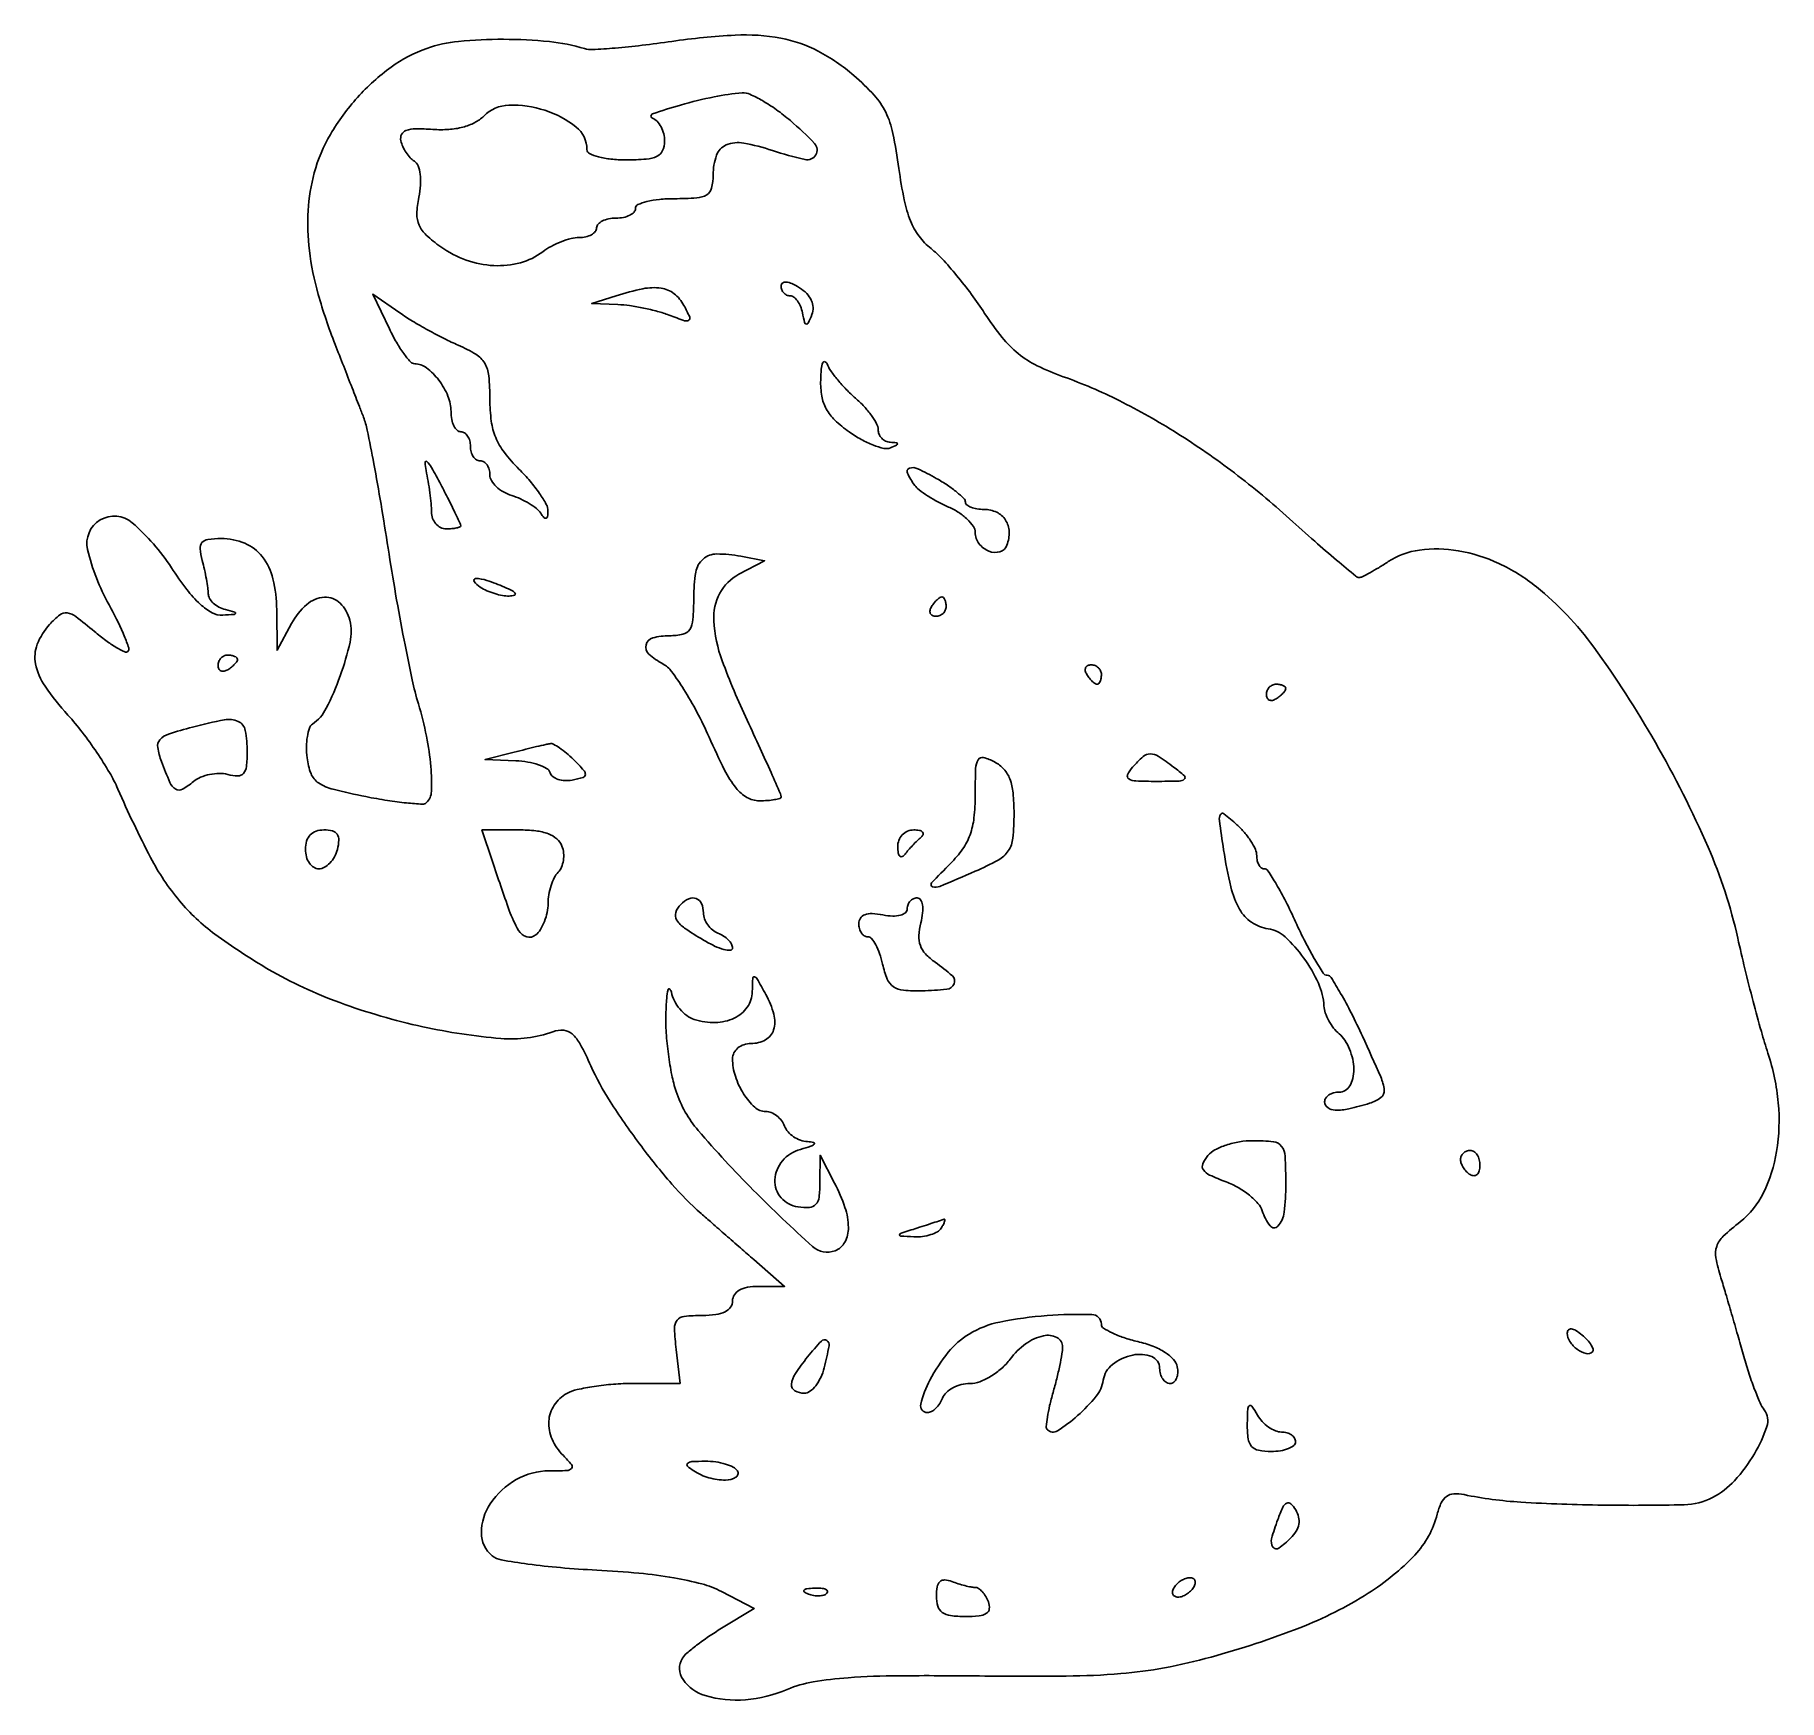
# Model space of a CAD drawing. Extents: x 0 to 180, y 0 to 172.
import ezdxf

# ---------------------------------------------------------------- set-up
doc = ezdxf.new("R2010")
doc.units = 0

msp = doc.modelspace()

# ---------------------------------------------------------------- linework, layer by layer
for points in [[(40.5, 170.480146, 0.072851), (36.830538, 168.549708, 0.051503), (33.36359, 165.430456, 0.05103), (30.572226, 161.628078, 0.067163), (28.909559, 157.664127, 0.050901), (28.276227, 153.772262, 0.045165), (28.40208, 149.66944, 0.039253), (29.314979, 145.152009, 0.024032), (31.056207, 140, -0.000229), (31.938929, 137.747653, -0.00024), (32.806388, 135.528125, -0.00023), (33.553899, 133.610188, -0.001064), (33.983288, 132.5, -0.041787), (34.367825, 131.179634, -0.003554), (35.045172, 127.709375, -0.004688), (35.786015, 123.550302, -0.003613), (36.518827, 119, 0.004957), (37.294087, 114.267189, 0.004974), (38.16217, 109.55625, 0.004867), (39.000047, 105.462988, 0.019769), (39.632031, 103, -0.022488), (40.473777, 99.643842, -0.029516), (40.920054, 96.516701, -0.029455), (40.980822, 93.968777, -0.189819), (40.477035, 92.810368, -0.214637), (40.046956, 92.647237, -0.009595), (38.425374, 92.776436, -0.014693), (36.459495, 93.02961, -0.009833), (34.227035, 93.42923, -0.011443), (30.848816, 94.183532, -0.085411), (29.349002, 94.84071, -0.154917), (28.575392, 95.797322, -0.064481), (28.169924, 97.427022, -0.030544), (28.108422, 98.564971, -0.037757), (28.195948, 99.622796, -0.041356), (28.403458, 100.468201, -0.162304), (28.722028, 100.891493, 0.125818), (30.145646, 102.525683, 0.030274), (31.575314, 105.853286, 0.030598), (32.593875, 109.341696, 0.117743), (32.568084, 111.584755, 0.136036), (31.56686, 113.348461, 0.2131), (29.963132, 113.959716, 0.168476), (28.129409, 113.206837, 0.087804), (26.571975, 111.25), (25.080075, 108.5), (25.040038, 112.678571, 0.055862), (24.653729, 115.850576, 0.108195), (23.551635, 118.141731, 0.128909), (21.749039, 119.513472, 0.098842), (19.31194, 120, 0.030971), (17.955338, 119.915889, 0.185804), (17.342892, 119.588223, 0.207093), (17.145648, 118.958847, 0.039301), (17.369714, 117.75, -0.010965), (17.601549, 116.802265, -0.009984), (17.799577, 115.815289, -0.010047), (17.941225, 114.925973, -0.031574), (17.986345, 114.323324, 0.131353), (18.121768, 113.839311, 0.072505), (18.510051, 113.357958, 0.064112), (19.079823, 112.951875, 0.058955), (19.75, 112.689326, -0.005235), (20.740866, 112.419271, -0.461251), (20.797539, 112.295668, -0.272464), (20.646799, 112.191577, -0.003713), (19.483975, 112.116001, -0.14059), (18.386666, 112.36354, -0.061165), (17.162245, 113.243965, -0.043122), (15.782743, 114.75773, -0.0183), (14.194666, 117, 0.069022), (10.16192, 121.621552, 0.323827), (6.849946, 121.917646, 0.327074), (5.558509, 118.87504, 0.069401), (7.766682, 113.171494, -0.011896), (8.65679, 111.479048, -0.018598), (9.332604, 109.978601, -0.013265), (9.797096, 108.742597, -0.287106), (9.713729, 108.380396, -0.318355), (9.383447, 108.324048, -0.0223), (8.508149, 108.793213, -0.025069), (7.439447, 109.503758, -0.015657), (6.259224, 110.435331, 0.011544), (4.355027, 111.963939, 0.12579), (3.457835, 112.346515, 0.209213), (2.695112, 112.143881, 0.040793), (1.633656, 111.147689, 0.090891), (0.373494, 109.11192, 0.14461), (0.19929, 107.085835, 0.102076), (1.184182, 104.787838, 0.031601), (3.537174, 101.827173, -0.020454), (5.009216, 100.057388, -0.014778), (6.507563, 97.973413, -0.01497), (7.815612, 95.904841, -0.031164), (8.682041, 94.205972, 0.018018), (12.053382, 87.142964, 0.053846), (15.023419, 82.697167, 0.060192), (18.681357, 79.261961, 0.026957), (24.210262, 75.640638, 0.044304), (31.539336, 72.213359, 0.033255), (40.096025, 69.730789, 0.033387), (48.136115, 68.522692, 0.105959), (53.5, 69.217059, -0.104243), (54.609061, 69.364458, -0.165545), (55.481437, 68.991792, -0.087567), (56.310241, 67.933261, -0.016358), (57.402067, 65.712116, 0.036377), (59.389684, 62.046675, 0.017939), (62.407778, 57.686556, 0.017945), (65.748957, 53.531358, 0.034477), (68.760062, 50.5, 0.000361), (69.85686, 49.539777, 0.000162), (71.299221, 48.279688, 0.000161), (72.82427, 46.949095, 0.000219), (74.200709, 45.75), (77.360217, 43), (74.680108, 43, 0.04138), (73.536802, 42.905217, 0.086418), (72.696685, 42.61008, 0.122136), (72.186591, 42.131713, 0.144599), (72, 41.5, -0.154739), (71.792633, 40.845988, -0.127494), (71.231766, 40.370602, -0.081064), (70.274131, 40.087228, -0.031492), (68.890594, 40, 0.024893), (67.012173, 39.906421, 0.206363), (66.282305, 39.501448, 0.17753), (66.015073, 38.655039, 0.017662), (66.189793, 36.5), (66.598399, 33), (61.733458, 33, 0.018984), (59.729054, 32.923871, 0.018793), (57.729405, 32.695915, 0.019034), (55.998442, 32.364536, 0.066141), (54.934259, 31.964816, 0.125194), (53.619864, 30.763475, 0.131888), (53.071651, 29.103362, 0.11954), (53.409122, 27.261993, 0.091803), (54.571429, 25.571429, -0.022999), (55.421251, 24.63961, -0.377097), (55.410418, 24.25, -0.19898), (54.935903, 24.032978, -0.009032), (53.110384, 24, 0.130453), (49.721273, 23.100452, 0.115988), (47.047132, 20.610097, 0.14591), (46.122031, 17.622134, 0.230971), (47.25, 15.247825, 0.125748), (48.170321, 14.83338, 0.009271), (50.925041, 14.404633, 0.012434), (54.273399, 14.031451, 0.009096), (58.005459, 13.777517, -0.011089), (62.357613, 13.463956, -0.019052), (65.961697, 12.984702, -0.02282), (68.834785, 12.35449, -0.053974), (70.87562, 11.564319), (74.240323, 9.824364), (70.870162, 7.786338, 0.012568), (69.5317, 6.930272, 0.014342), (68.29685, 6.0434, 0.013568), (67.296002, 5.236278, 0.07474), (66.84252, 4.71484, 0.30469), (66.897638, 2.50217, 0.167679), (69.192633, 0.856403, 0.09429), (73.326366, 0.434017, 0.07755), (77.640607, 1.494303, -0.056507), (80.291292, 2.264808, -0.025052), (83.913235, 2.701168, -0.015927), (89.154809, 2.9002, -0.004337), (97.443286, 2.878881, 0.004876), (106.385473, 2.865527, 0.01824), (111.99887, 3.116813, 0.025962), (116.490818, 3.718356, 0.020172), (121.297514, 4.820388, 0.026502), (130.446953, 7.839279, 0.047928), (137.482619, 11.390879, 0.06192), (142.283754, 15.328835, 0.129279), (144.598088, 19.534791, -0.045215), (145.005439, 20.700151, -0.129074), (145.54342, 21.360856, -0.145455), (146.293038, 21.627552, -0.063454), (147.356482, 21.548917, 0.034827), (153.209665, 20.778196, 0.012299), (161.668386, 20.46763, 0.008153), (170.049365, 20.50287, 0.114745), (172.945258, 21.239236, 0.088338), (175.225044, 22.985731, 0.05179), (177.276644, 25.75638, 0.052818), (178.561352, 28.569844, 0.246818), (178.284732, 30.271495, -0.059227), (177.851327, 31.01666, -0.011504), (177.265252, 32.461002, -0.012081), (176.657954, 34.187111, -0.010909), (176.112366, 36, 0.001835), (175.55822, 37.970197, 0.001308), (174.923783, 40.172643, 0.001321), (174.307724, 42.269776, 0.002822), (173.818479, 43.885595, -0.027439), (173.307547, 45.930977, -0.1316), (173.39296, 47.118988, -0.12184), (174.064471, 48.153034, -0.02208), (175.816522, 49.65351, 0.114828), (178.206586, 52.620659, 0.071705), (179.558407, 56.895567, 0.063942), (179.735549, 61.898002, 0.056734), (178.671221, 67, -0.011128), (177.987893, 69.23471, -0.004392), (177.143453, 72.337596, -0.004344), (176.289371, 75.707164, -0.005421), (175.557442, 78.851389, 0.048754), (172.497263, 88.233177, 0.026945), (167.069214, 99.009365, 0.026816), (160.71634, 108.831727, 0.06663), (154.825116, 115.020299, 0.060066), (150.952101, 117.432102, 0.067061), (146.756609, 118.743949, 0.074716), (142.783466, 118.823311, 0.113194), (139.554771, 117.627845, -0.008806), (138.565616, 117.004342, -0.011904), (137.648805, 116.478179, -0.008992), (136.871538, 116.074295, -0.115823), (136.555113, 116, -0.174704), (136.209377, 116.124606, -0.001872), (134.236098, 117.771806, -0.005633), (131.972494, 119.719739, -0.003601), (129.384138, 122.031681, 0.02114), (123.705258, 126.756782, 0.022789), (117.784152, 130.861199, 0.023948), (111.832438, 134.211315, 0.03089), (106.063309, 136.67111, -0.028683), (103.386124, 137.798659, -0.055673), (101.431277, 139.043954, -0.053982), (99.761667, 140.716554, -0.025428), (97.971345, 143.193826, 0.015547), (96.615872, 145.149643, 0.013633), (95.082868, 147.107053, 0.013831), (93.601323, 148.798559, 0.039344), (92.450779, 149.860057, -0.066636), (91.212145, 151.13436, -0.064093), (90.33293, 152.705743, -0.045742), (89.683318, 154.877172, -0.01584), (89.13708, 158.10594, 0.016557), (88.51843, 161.73111, 0.062356), (87.780136, 163.910084, 0.073216), (86.591237, 165.65759, 0.028608), (84.490603, 167.694566, 0.057506), (80.819543, 170.194918, 0.074717), (76.979612, 171.52688, 0.059257), (72.260451, 171.840467, 0.02304), (65.738263, 171.198602, -0.006544), (62.675041, 170.794752, -0.008818), (59.892796, 170.514586, -0.006393), (57.568846, 170.351789, -0.089074), (56.738263, 170.452385, 0.050037), (53.125914, 171.177934, 0.024133), (48.406964, 171.413921, 0.023933), (43.773807, 171.199961, 0.061288)], [(77.958493, 163.03948, -0.025154), (80.451839, 160.681566, -0.337981), (80.582836, 159.507923, -0.323632), (79.470714, 159.032329, -0.024229), (76.111545, 159.963187, 0.034081), (73.149991, 160.72141, 0.144469), (71.349359, 160.532648, 0.213965), (70.344509, 159.470786, 0.08426), (70, 157.440983, -0.05793), (69.843782, 156.097182, -0.200477), (69.340329, 155.402561, -0.12133), (68.304712, 155.074885, -0.016242), (66, 155, 0.023598), (64.467056, 154.92761, 0.037669), (63.175, 154.70625, 0.04382), (62.251055, 154.387127, 0.295869), (62, 154, -0.191087), (61.848523, 153.618118, -0.088204), (61.4125, 153.29375, -0.068025), (60.765418, 153.073693, -0.048028), (60, 153, 0.048028), (59.234582, 152.926307, 0.068025), (58.5875, 152.70625, 0.088204), (58.151477, 152.381882, 0.191087), (58, 152, -0.175567), (57.861745, 151.618398, -0.092916), (57.468644, 151.29375, -0.073113), (56.883168, 151.074011, -0.053321), (56.19113, 151, 0.062488), (55.358927, 150.895586, 0.030896), (54.343408, 150.568717, 0.030083), (53.317028, 150.093864, 0.038541), (52.44113, 149.531803, -0.09637), (50.143546, 148.406566, -0.078157), (47.410738, 148.112295, -0.073464), (44.56359, 148.675806, -0.069289), (41.938175, 150.044023, -0.030573), (40.437826, 151.257055, -0.103585), (39.706687, 152.274001, -0.113502), (39.480438, 153.444965, -0.040578), (39.679048, 155.145241, 0.033022), (39.844394, 156.396575, 0.046745), (39.812881, 157.519017, 0.056071), (39.605131, 158.392453, 0.169517), (39.225422, 158.860681, -0.068391), (38.793357, 159.217384, -0.039423), (38.37623, 159.749027, -0.038599), (38.03486, 160.360296, -0.051796), (37.830179, 160.96049, -0.167994), (37.900976, 161.61518, -0.199165), (38.358449, 162.030395, -0.086416), (39.348867, 162.201859, -0.018119), (41.113697, 162.136152, 0.03484), (42.755637, 162.129917, 0.047622), (44.214605, 162.366901, 0.054284), (45.436426, 162.833308, 0.078228), (46.370278, 163.513135, -0.191086), (48.956052, 164.630167, -0.086033), (52.678222, 164.099989, -0.089604), (55.883171, 162.382839, -0.228929), (57, 160.071429, 0.286669), (57.258592, 159.657465, 0.048126), (58.175, 159.314732, 0.040146), (59.467175, 159.07764, 0.025309), (61, 159, 0.017721), (63.114917, 159.074979, 0.09427), (64.228261, 159.369792, 0.178255), (64.795535, 159.953467, 0.104969), (65, 160.916667, 0.060577), (64.906833, 161.682845, 0.061194), (64.632812, 162.40157, 0.067303), (64.228199, 162.967269, 0.118601), (63.75, 163.280166, -0.705556), (63.750631, 163.729197, -0.016364), (66.64375, 164.648856, -0.018052), (70.119299, 165.495519, -0.033296), (73, 165.890562, -0.123348), (73.79397, 165.749576, -0.025163), (75.075307, 165.096264, -0.025099), (76.524384, 164.163331, -0.021251)], [(66.992358, 144.01428, -0.015224), (67.586652, 142.817636, -0.371382), (67.491292, 142.486864, -0.231467), (67.066632, 142.433933, -0.0081), (65.462442, 143.01428, 0.024881), (64.274953, 143.399344, 0.015247), (62.8427, 143.739726, 0.015273), (61.400668, 143.990664, 0.026166), (60.1849, 144.09968), (57.5, 144.19936), (60, 145, -0.026317), (62.763109, 145.727102, -0.086399), (64.642272, 145.787859, -0.131678), (65.978444, 145.219942, -0.104288)], [(80.179765, 143.071766, -0.011573), (79.807136, 142.188543, -0.345176), (79.606086, 142.082934, -0.296147), (79.428028, 142.251124, -0.009771), (79.20622, 143.25, 0.048143), (79.002642, 143.919522, 0.060059), (78.684796, 144.485938, 0.071975), (78.30733, 144.871304, 0.164473), (77.926676, 145, -0.108021), (77.57313, 145.077282, -0.099635), (77.272211, 145.296239, -0.095598), (77.070441, 145.623468, -0.090728), (77, 146.008474, -0.234124), (77.15344, 146.318201, -0.188277), (77.515247, 146.421721, -0.086479), (78.112462, 146.258974, -0.029926), (78.900221, 145.83024, -0.060359), (79.637757, 145.235264, -0.084472), (80.11694, 144.53913, -0.096545), (80.299588, 143.798625, -0.10676)], [(43.75, 139.912955, -0.034131), (45.570752, 138.97593, -0.125624), (46.471751, 138.06028, -0.109472), (46.889508, 136.753057, -0.022815), (47, 134.332812, 0.033049), (47.1478, 132.099194, 0.066016), (47.608941, 130.393153, 0.065473), (48.501781, 128.857334, 0.032023), (50, 127.153846, -0.020566), (51.147393, 125.90797, -0.02483), (52.114252, 124.645312, -0.024657), (52.809222, 123.52325, -0.129917), (52.984687, 122.826923, -0.03049), (52.943759, 122.26338, -0.299018), (52.795015, 122.091919, -0.294037), (52.576047, 122.158896, -0.029878), (52.234687, 122.615219, 0.079947), (51.796996, 123.092573, 0.030565), (51.054877, 123.609104, 0.029316), (50.165241, 124.081714, 0.031814), (49.25, 124.432606, -0.054315), (48.389495, 124.807653, -0.059968), (47.660938, 125.349343, -0.068219), (47.165806, 125.967369, -0.135626), (47, 126.567388, 0.068054), (46.925123, 127.114976, 0.084602), (46.70625, 127.57917, 0.099744), (46.38134, 127.889573, 0.141874), (46, 128, -0.148195), (45.618646, 128.115568, -0.098894), (45.29375, 128.440625, -0.082425), (45.074694, 128.926543, -0.064853), (45, 129.5, 0.064853), (44.925306, 130.073457, 0.082425), (44.70625, 130.559375, 0.098894), (44.381354, 130.884432, 0.148195), (44, 131, -0.196601), (43.617992, 131.156245, -0.086348), (43.29375, 131.608482, -0.06626), (43.073591, 132.278588, -0.04631), (43, 133.071429, 0.098995), (42.678942, 134.677123, 0.063805), (41.729486, 136.327219, 0.066902), (40.475827, 137.586469, 0.164977), (39.256641, 138, -0.213953), (38.816712, 138.197279, -0.025262), (38.128473, 139.053288, -0.026634), (37.380074, 140.212175, -0.018798), (36.660542, 141.585661), (34.95066, 145.171322), (37.72533, 143.242727, 0.016321), (39.022244, 142.402687, 0.009307), (40.639628, 141.469061, 0.009288), (42.304158, 140.58905, 0.015177)], [(84.656643, 134.468163, -0.027161), (85.553567, 133.600832, -0.030799), (86.311639, 132.675343, -0.032298), (86.847546, 131.820805, -0.124527), (87, 131.218163, 0.100055), (87.095205, 130.747165, 0.092263), (87.367188, 130.334645, 0.091132), (87.772783, 130.043781, 0.094604), (88.25, 129.921053, -0.012213), (88.889434, 129.86496, -0.3746), (88.989577, 129.755732, -0.301572), (88.901223, 129.614995, -0.01004), (88.264577, 129.342578, -0.15314), (87.592248, 129.28846, -0.036546), (86.506528, 129.620342, -0.034212), (85.259322, 130.204634, -0.028073), (84.014577, 130.98962, -0.035362), (82.545245, 132.201007, -0.076919), (81.654741, 133.355317, -0.083779), (81.198981, 134.658674, -0.048546), (81.078947, 136.318094, -0.016995), (81.145878, 137.455192, -0.069973), (81.304402, 138.12469, -0.408649), (81.513612, 138.218796, -0.215756), (81.735591, 138, 0.060594), (82.11539, 137.285648, 0.020334), (82.831949, 136.343773, 0.019892), (83.717186, 135.356193, 0.021477)], [(44, 121.321439, -0.314758), (43.912639, 121.196413, -0.034998), (43.559375, 121.094423, -0.032599), (43.074936, 121.023225, -0.02019), (42.5, 121, -0.115635), (41.926761, 121.13437, -0.099626), (41.436614, 121.514062, -0.092538), (41.105132, 122.081689, -0.084249), (40.986345, 122.75, 0.021406), (40.94349, 123.596092, 0.009187), (40.817289, 124.720313, 0.009071), (40.638838, 125.914747, 0.011828), (40.430008, 127, -0.045743), (40.326691, 127.840328, -0.668901), (40.522684, 127.928468, -0.076449), (41.001991, 127.313065, -0.006723), (41.943663, 125.571439, -0.003137), (42.731725, 124.042605, -0.004758), (43.395951, 122.70247, -0.00191), (43.948871, 121.548481, -0.111205)], [(95.993677, 123.75, 0.228711), (96.135369, 123.462656, 0.072908), (96.561164, 123.220313, 0.055778), (97.182209, 123.054815, 0.037265), (97.916667, 123, -0.110396), (99.211679, 122.710545, -0.141661), (100.124365, 121.908036, -0.134931), (100.495172, 120.708696, -0.096108), (100.269934, 119.313142, -0.239897), (99.549243, 118.644093, -0.166461), (98.418472, 118.703554, -0.134508), (97.386607, 119.487727, -0.164855), (97, 120.628428, 0.150231), (96.806909, 121.256574, 0.053209), (96.192188, 121.982294, 0.046923), (95.302284, 122.684319, 0.040067), (94.25, 123.251084, -0.019095), (93.143352, 123.788589, -0.019664), (92.091998, 124.40411, -0.019836), (91.226033, 125.007606, -0.074749), (90.765313, 125.479646, -0.044373), (90.011214, 126.751026, -0.453603), (90.224468, 127.248435, -0.191418), (91.093263, 127.192598, -0.018725), (92.993677, 126.20349, -0.01755), (94.140818, 125.496328, -0.024503), (95.109819, 124.780088, -0.02252), (95.83021, 124.134681, -0.199272)], [(72.647498, 116.32329, 0.152251), (70.685684, 114.363793, 0.135947), (70.073677, 111.541891, 0.074808), (70.93535, 107.41847, 0.020659), (73.5, 101.295519, -0.001973), (74.841533, 98.401171, -0.003077), (75.971875, 95.896464, -0.000889), (76.936554, 93.712818, -0.103925), (77, 93.410865, -0.332074), (76.880185, 93.250355, -0.027191), (76.339062, 93.121394, -0.027992), (75.612502, 93.031116, -0.01718), (74.75, 93.002389, -0.131495), (73.480364, 93.343611, -0.095066), (72.36722, 94.307384, -0.050793), (71.186464, 96.165303, -0.011425), (69.582355, 99.556927, 0.016303), (68.330955, 102.137378, 0.019617), (66.983513, 104.472446, 0.01865), (65.714712, 106.327465, 0.111005), (64.832355, 107.089721, -0.061841), (63.38738, 108.110263, -0.270808), (63.08721, 109.068999, -0.279223), (63.774649, 109.777822, -0.064121), (65.5, 110, 0.053835), (66.88463, 110.149515, 0.199474), (67.590426, 110.641667, 0.125812), (67.923641, 111.654648, 0.016874), (68, 113.916667, -0.040639), (68.21361, 116.540464, -0.173892), (68.963815, 117.891759, -0.183223), (70.373746, 118.417993, -0.045952), (72.859755, 118.175979), (75.294995, 117.710454)], [(48.5, 115, -0.014925), (49.341871, 114.608071, -0.152377), (49.615423, 114.343886, -0.491407), (49.535375, 114.161267, -0.051935), (49, 114.085598, -0.053798), (48.317134, 114.134067, -0.029384), (47.5, 114.331527, -0.028934), (46.684071, 114.632796, -0.040566), (46, 115, -0.095694), (45.381869, 115.592871, -0.608383), (45.533606, 115.885992, -0.081911), (46.686554, 115.695838, -0.019739)], [(94, 113, -0.105053), (93.918938, 112.618444, -0.099167), (93.688914, 112.29375, -0.09642), (93.345238, 112.076123, -0.093332), (92.940983, 112, -0.108972), (92.586039, 112.078288, -0.182303), (92.3746, 112.29375, -0.161196), (92.343488, 112.6179, -0.082592), (92.5, 113, -0.029505), (92.768994, 113.382774, -0.035638), (93.066025, 113.70625, -0.038439), (93.34829, 113.934461, -0.151918), (93.559017, 114, -0.210953), (93.727648, 113.92554, -0.081139), (93.870461, 113.70625, -0.061769), (93.967655, 113.382849, -0.042167)], [(21, 107.559017, -0.151918), (20.934461, 107.34829, -0.038439), (20.70625, 107.066025, -0.035638), (20.382774, 106.768994, -0.029505), (20, 106.5, -0.082592), (19.6179, 106.343488, -0.161196), (19.29375, 106.3746, -0.182303), (19.078288, 106.586039, -0.108972), (19, 106.940983, -0.093332), (19.076123, 107.345238, -0.09642), (19.29375, 107.688914, -0.099167), (19.618444, 107.918938, -0.105053), (20, 108, -0.042167), (20.382849, 107.967655, -0.061769), (20.70625, 107.870461, -0.081139), (20.92554, 107.727648, -0.210953)], [(110, 106, -0.042167), (109.967655, 105.617151, -0.061769), (109.870461, 105.29375, -0.081139), (109.727648, 105.07446, -0.210953), (109.559017, 105, -0.151918), (109.34829, 105.065539, -0.038439), (109.066025, 105.29375, -0.035638), (108.768994, 105.617226, -0.029505), (108.5, 106, -0.082592), (108.343488, 106.3821, -0.161196), (108.3746, 106.70625, -0.182303), (108.586039, 106.921712, -0.108972), (108.940983, 107, -0.093332), (109.345238, 106.923877, -0.09642), (109.688914, 106.70625, -0.099167), (109.918938, 106.381556, -0.105053)], [(129, 104.559017, -0.151918), (128.934461, 104.34829, -0.038439), (128.70625, 104.066025, -0.035638), (128.382774, 103.768994, -0.029505), (128, 103.5, -0.082592), (127.6179, 103.343488, -0.161196), (127.29375, 103.3746, -0.182303), (127.078288, 103.586039, -0.108972), (127, 103.940983, -0.093332), (127.076123, 104.345238, -0.09642), (127.29375, 104.688914, -0.099167), (127.618444, 104.918938, -0.105053), (128, 105, -0.042167), (128.382849, 104.967655, -0.061769), (128.70625, 104.870461, -0.081139), (128.92554, 104.727648, -0.210953)], [(22, 98.034603, -0.025287), (21.923966, 96.532128, -0.153954), (21.619974, 95.826217, -0.223614), (21.036115, 95.566418, -0.05868), (19.994674, 95.711644, 0.067076), (19.115227, 95.819317, 0.048486), (18.132253, 95.711725, 0.048898), (17.199374, 95.419432, 0.072972), (16.470508, 94.975524, -0.046002), (15.326062, 94.191247, -0.273312), (14.630363, 94.208467, -0.151328), (14.039587, 94.892909, -0.01334), (13.170849, 97.036625, -0.047705), (12.779171, 98.491355, -0.229066), (13.011987, 99.292864, -0.132368), (13.902161, 99.869151, -0.013029), (16.374141, 100.594119, -0.016999), (19.644636, 101.343429, -0.155792), (21.074512, 101.174107, -0.245009), (21.797088, 100.249352, -0.045713)], [(55.607164, 97.25, -0.009928), (56.684971, 96.128534, -0.205852), (56.83711, 95.697977, -0.317845), (56.597561, 95.402875, -0.020792), (55.46664, 95.135858, -0.057745), (54.716028, 95.079515, -0.070046), (54.022349, 95.205961, -0.083146), (53.489137, 95.48769, -0.150383), (53.204714, 95.885858, 0.182719), (52.848793, 96.323124, 0.047773), (52.012218, 96.707476, 0.042066), (50.906184, 96.991207, 0.032433), (49.666667, 97.118315), (46.5, 97.23663), (49.5, 98, -0.00156), (50.698412, 98.300967, -0.001922), (51.81808, 98.573885, -0.001585), (52.760417, 98.796589, -0.014071), (53.178571, 98.881685, -0.165393), (53.545688, 98.824249, -0.027152), (54.171881, 98.451183, -0.027353), (54.887395, 97.911429, -0.021107)], [(101, 91.700716, -0.023728), (100.878844, 89.149175, -0.124796), (100.410506, 87.838575, -0.121313), (99.367843, 86.890657, -0.021896), (96.99314, 85.7359, -0.00325), (93.347024, 84.184359, -0.177975), (92.612522, 84.152345, -0.550992), (92.512118, 84.537697, -0.008269), (94.454545, 86.545455, 0.042985), (95.697709, 88.022944, 0.066699), (96.466525, 89.498389, 0.059524), (96.872144, 91.244455, 0.027344), (97, 93.580638, -0.007938), (97.043747, 96.335851, -0.125018), (97.301764, 97.231448, -0.339627), (97.855267, 97.456863, -0.055891), (99, 97, -0.086285), (99.954901, 96.253463, -0.093831), (100.56849, 95.248159, -0.066793), (100.900486, 93.814061, -0.023531)], [(117.44113, 96.468197, -0.018723), (118.545083, 95.566304, -0.46227), (118.538934, 95.218307, -0.168237), (118.013006, 95.024088, -0.0051), (115.651703, 95, -0.009744), (113.56118, 95.040745, -0.125814), (112.819281, 95.261562, -0.390402), (112.693097, 95.689427, -0.066384), (113.210573, 96.461963, -0.030874), (114.292661, 97.545995, -0.182769), (115.028869, 97.825648, -0.145764), (115.859567, 97.579552, -0.017516)], [(126, 87.345012, 0.054422), (126.056171, 86.830473, 0.074105), (126.222744, 86.395097, 0.093721), (126.468949, 86.102941, 0.172597), (126.758277, 86, -0.252935), (127.157135, 85.784438, -0.01099), (128.025753, 84.392358, -0.016429), (128.998468, 82.624551, -0.010732), (130.008277, 80.527175, 0.010615), (131.018398, 78.427896, 0.016151), (131.992096, 76.65401, 0.010787), (132.862025, 75.253653, 0.244116), (133.262688, 75.027175, -0.249003), (133.66905, 74.792509, -0.008596), (134.644431, 73.172045, -0.014268), (135.740329, 71.147289, -0.009269), (136.895484, 68.75, -0.004036), (138.770873, 64.577638, -0.077128), (139.136986, 63.20359, -0.266963), (138.797537, 62.433793, -0.084644), (137.632796, 61.84968, -0.017376), (135.484248, 61.275333, -0.064815), (134.09457, 61.14009, -0.145513), (133.31219, 61.400607, -0.244814), (133, 62, -0.148195), (133.115568, 62.381354, -0.098894), (133.440625, 62.70625, -0.082425), (133.926543, 62.925306, -0.064853), (134.5, 63, 0.137957), (135.110943, 63.171839, 0.115408), (135.592275, 63.646259, 0.089113), (135.898487, 64.401763, 0.051876), (136, 65.377555, 0.055078), (135.889322, 66.379233, 0.043151), (135.559375, 67.42239, 0.044437), (135.074671, 68.350236, 0.077115), (134.5, 69, -0.053546), (133.920522, 69.596312, -0.040787), (133.419155, 70.357298, -0.041799), (133.063782, 71.158479, -0.072391), (132.926912, 71.872445, 0.096646), (132.362094, 74.205033, 0.049152), (130.834555, 76.821185, 0.04928), (128.917325, 78.984376, 0.151449), (127.172263, 79.819838, -0.113414), (125.466001, 80.48509, -0.115513), (124.234748, 81.824984, -0.070595), (123.332838, 84.13518, -0.019859), (122.594307, 87.943716, -0.003439), (122.151607, 90.976536, -0.156681), (122.258889, 91.591309, -0.471481), (122.629901, 91.668855, -0.015117), (123.957206, 90.538728, -0.032776), (124.738949, 89.732055, -0.033794), (125.399929, 88.837984, -0.03589), (125.860943, 87.988663, -0.106791)], [(31.289749, 88, -0.060903), (30.986593, 87.235306, -0.065681), (30.514007, 86.5875, -0.073972), (29.951305, 86.149263, -0.129214), (29.383369, 86, -0.143115), (28.855833, 86.154154, -0.099595), (28.406365, 86.5875, -0.084175), (28.103532, 87.23551, -0.067406), (28, 88, -0.071916), (28.124022, 88.857806, -0.119125), (28.488298, 89.487723, -0.123133), (29.089897, 89.868531, -0.079994), (29.90638, 90, -0.060551), (30.785431, 89.893154, -0.182942), (31.273812, 89.55631, -0.167579), (31.44164, 88.957021, -0.049229)], [(54.425794, 88.332783, -0.068079), (54.593429, 87.618308, -0.059835), (54.574252, 86.85193, -0.062809), (54.380399, 86.151482, -0.097797), (54.032783, 85.632783, 0.081048), (53.636397, 85.08182, 0.037684), (53.30338, 84.263723, 0.036051), (53.076168, 83.331933, 0.041801), (53, 82.422445, -0.051772), (52.905336, 81.510649, -0.042446), (52.623461, 80.572047, -0.044116), (52.209438, 79.746299, -0.081464), (51.718165, 79.181061, -0.252258), (50.79489, 78.995327, -0.187877), (49.963472, 79.65012, -0.047497), (49.002694, 81.705112, -0.004938), (47.260364, 86.75), (46.173728, 90), (49.979875, 90, -0.027156), (51.738011, 89.904442, -0.062625), (53.023437, 89.59847, -0.088497), (53.902635, 89.077048, -0.123764)], [(91.4283, 89.25, 0.019542), (91.02775, 88.890763, 0.01106), (90.569889, 88.426563, 0.011028), (90.128314, 87.937434, 0.017789), (89.776946, 87.5, -0.111066), (89.485745, 87.250498, -0.327207), (89.239691, 87.28649, -0.159858), (89.068396, 87.618706, -0.037587), (89.015313, 88.25, -0.092982), (89.13542, 88.922707, -0.098893), (89.490372, 89.489797, -0.101386), (90.027441, 89.867015, -0.102919), (90.666667, 90, -0.043317), (91.247958, 89.949546, -0.152297), (91.577897, 89.779687, -0.297449), (91.631514, 89.533999, -0.129577)], [(69, 81.468615, 0.088478), (69.112085, 80.840167, 0.06652), (69.440625, 80.217991, 0.065663), (69.926585, 79.696157, 0.081035), (70.5, 79.361626, -0.051302), (71.073731, 79.070969, -0.055627), (71.559375, 78.676177, -0.062678), (71.890626, 78.242145, -0.132442), (72, 77.836475, -0.407035), (71.77535, 77.606236, -0.073178), (71.11875, 77.686425, -0.044278), (70.151476, 78.046231, -0.02224), (69, 78.659071, -0.016356), (67.058516, 79.893316, -0.101856), (66.24323, 80.736119, -0.225735), (66.150017, 81.497857, -0.116304), (66.666667, 82.333333, -0.091782), (67.500273, 82.906511, -0.196003), (68.267934, 82.931235, -0.206356), (68.806792, 82.417123, -0.100813)], [(91.393585, 80.432031, 0.048062), (91.194713, 79.114891, 0.101303), (91.346606, 78.096874, 0.102626), (91.884293, 77.228802, 0.050213), (92.874533, 76.375327, -0.029081), (94.648697, 74.972168, -0.32838), (94.823881, 74.145889, -0.264708), (94.061094, 73.592528, -0.022214), (91.537709, 73.426668, -0.027152), (89.611611, 73.490403, -0.127205), (88.57503, 73.85757, -0.149232), (87.935143, 74.64717, -0.042166), (87.461197, 76.176668, 0.02926), (87.156467, 77.257914, 0.041603), (86.752836, 78.170646, 0.04823), (86.316615, 78.8139, 0.223226), (85.920545, 79, -0.146222), (85.569497, 79.104905, -0.099184), (85.27041, 79.39989, -0.083105), (85.068811, 79.840917, -0.065826), (85, 80.361328, -0.150112), (85.170978, 80.917994, -0.160129), (85.621346, 81.265536, -0.097718), (86.391041, 81.377818, -0.034745), (87.5, 81.244751, 0.037491), (88.498847, 81.130452, 0.072403), (89.297256, 81.215051, 0.112088), (89.810555, 81.477964, 0.222095), (90, 81.883423, -0.090088), (90.077435, 82.309712, -0.095383), (90.299347, 82.672005, -0.09974), (90.630271, 82.91441, -0.108773), (91.019052, 83, -0.255755), (91.373566, 82.805971, -0.106505), (91.570464, 82.278128, -0.065523), (91.581909, 81.458807, -0.032265)], [(68.063355, 70.479892, 0.081794), (70.230471, 70.165415, 0.106509), (72.176785, 70.623873, 0.127799), (73.520523, 71.75058, 0.151792), (74.035435, 73.317388, -0.007106), (74.078569, 74.733738, -0.457305), (74.250663, 74.869608, -0.218962), (74.50732, 74.686135, -0.003324), (75.427451, 73.050384, -0.059241), (76.255831, 71.020176, -0.141949), (76.234972, 69.409471, -0.19652), (75.401173, 68.38481, -0.125565), (73.893011, 68, 0.080182), (73.16526, 67.882539, 0.09302), (72.552255, 67.543221, 0.10215), (72.144701, 67.035242, 0.118691), (72, 66.434259, 0.07992), (72.290443, 64.628776, 0.061024), (73.145753, 62.816209, 0.066126), (74.289289, 61.444286, 0.188145), (75.428195, 61, -0.09851), (75.990289, 60.88817, -0.066862), (76.556244, 60.559375, -0.063936), (77.040119, 60.073441, -0.072419), (77.361626, 59.5, 0.089748), (77.714234, 58.918932, 0.062599), (78.291429, 58.411344, 0.061016), (78.99457, 58.050268, 0.074292), (79.718615, 57.90032, -0.03708), (80.356318, 57.816933, -0.579744), (80.411155, 57.649135, -0.131632), (80.064779, 57.425102, -0.010264), (79, 57.105235, 0.148224), (77.138331, 55.923466, 0.168753), (76.364877, 53.96729, 0.191298), (77.005901, 52.13098, 0.180893), (78.75, 51.180449, 0.051292), (79.929652, 51.13491, 0.195617), (80.579573, 51.449071, 0.154879), (80.915143, 52.186873, 0.029348), (81.006161, 53.680449), (81.012321, 56.5), (82.506161, 53.635693, -0.037678), (83.581856, 51.129303, -0.080658), (83.935212, 49.059851, -0.12392), (83.569817, 47.556516, -0.181808), (82.562991, 46.662546, -0.282684), (80.250722, 47.094268, -0.012726), (74.134144, 52.919736, -0.019007), (68.465499, 59.049803, -0.096967), (66.189894, 63.070998, -0.03123), (65.742974, 64.756432, -0.016452), (65.389535, 66.894035, -0.016306), (65.170423, 69.11472, -0.024124), (65.136182, 71.070998, -0.009448), (65.214912, 72.655926, -0.044859), (65.357843, 73.551932, -0.566012), (65.527465, 73.603075, -0.161888), (65.699537, 73.297279, 0.07087), (66.006781, 72.409145, 0.055938), (66.570118, 71.56105, 0.05714), (67.29081, 70.878039, 0.084468)], [(129, 53.5, -0.029834), (128.828666, 50.631127, -0.153651), (128.181387, 49.197965, -0.47259), (127.369929, 49.231499, -0.085005), (126.569882, 50.779821, 0.105907), (126.132371, 51.546867, 0.04183), (125.24543, 52.386155, 0.039009), (124.101626, 53.162326, 0.039347), (122.854363, 53.74887, -0.017016), (121.153473, 54.457895, -0.135076), (120.506432, 55.00014, -0.259415), (120.446835, 55.611832, -0.070669), (120.974313, 56.469049, -0.098921), (121.700072, 57.056991, -0.041397), (122.863815, 57.550283, -0.038852), (124.236209, 57.886877, -0.040734), (125.622445, 58, -0.026358), (127.730877, 57.888774, -0.208318), (128.562358, 57.416919, -0.150055), (128.930351, 56.396066, -0.012023)], [(149, 55.440983, -0.066118), (148.926733, 54.889346, -0.138808), (148.70625, 54.521475, -0.191142), (148.379648, 54.392057, -0.139169), (148, 54.5, -0.06081), (147.617485, 54.806203, -0.051032), (147.29375, 55.2129, -0.053229), (147.073302, 55.653442, -0.089642), (147, 56.059017, -0.105429), (147.076556, 56.418051, -0.099231), (147.29375, 56.723586, -0.096318), (147.618268, 56.928382, -0.092995), (148, 57, -0.153634), (148.381379, 56.879982, -0.097988), (148.70625, 56.542039, -0.080552), (148.925455, 56.037096, -0.062283)], [(93.5, 49, -0.126735), (93.107574, 48.623193, -0.050744), (92.419912, 48.323031, -0.045936), (91.574956, 48.135539, -0.04303), (90.690983, 48.09968, -0.00418), (89.294942, 48.174894, -0.495213), (89.207923, 48.305143, -0.234302), (89.37585, 48.471222, -0.002407), (91, 49, 0.000024), (91.980204, 49.313968, 0.000034), (92.856399, 49.594733, 0.00002), (93.594874, 49.831455, 0.000447), (93.809017, 49.90032, -0.504289), (93.873895, 49.853796, -0.086507), (93.845713, 49.676969, -0.038933), (93.716089, 49.377468, -0.016824)], [(110, 39.099339, 0.253744), (110.21798, 38.697468, 0.03292), (111.099571, 38.203205, 0.031863), (112.309124, 37.718044, 0.021386), (113.743221, 37.313428, -0.033044), (115.299808, 36.83483, -0.050952), (116.556713, 36.202403, -0.063153), (117.428901, 35.47648, -0.140992), (117.816545, 34.714089, -0.059556), (117.863368, 34.058329, -0.090606), (117.734392, 33.503514, -0.120368), (117.455564, 33.135751, -0.172301), (117.073324, 33, -0.144402), (116.664019, 33.120726, -0.099432), (116.315289, 33.460137, -0.083732), (116.080288, 33.967641, -0.066744), (116, 34.566422, 0.308377), (115.183906, 35.763798, 0.147215), (113.238176, 35.923647, 0.111822), (111.140223, 34.953652, 0.195833), (110.190403, 33.325961, -0.136718), (109.470153, 31.683233, -0.040561), (107.550587, 29.687849, -0.03853), (105.477672, 28.122903, -0.352342), (104.430338, 28.236329, -0.223493), (104.318461, 28.547015, -0.014542), (104.439294, 29.522829, -0.018925), (104.669259, 30.717743, -0.012832), (105.017102, 32.05963, 0.00875), (105.393369, 33.463874, 0.009363), (105.711274, 34.849193, 0.008993), (105.940458, 36.048213, 0.042746), (106, 36.743398, 0.278028), (105.402476, 37.734909, 0.179977), (104.035107, 37.91359, 0.101106), (102.196092, 37.075225, 0.074492), (100.597276, 35.5, -0.051277), (99.712307, 34.543522, -0.044394), (98.609547, 33.734375, -0.046683), (97.466096, 33.180629, -0.089662), (96.466916, 33, 0.061581), (95.562561, 32.888194, 0.06047), (94.706695, 32.559375, 0.065852), (94.025347, 32.073866, 0.113929), (93.638374, 31.5, -0.052877), (93.345463, 30.926301, -0.056478), (92.944165, 30.440625, -0.063343), (92.500535, 30.10971, -0.129306), (92.083404, 30, -0.481977), (91.398276, 30.860276, -0.065732), (92.327749, 33.352421, -0.04912), (94.230491, 36.216351, -0.084862), (96.380646, 38.090411, -0.087943), (99.544729, 39.325447, -0.0307), (104.405948, 39.987343, -0.024605), (109.021962, 40.101592, -0.407069)], [(160.590697, 36.257364, -0.264952), (159.934546, 36.077607, -0.097357), (159.035287, 36.506143, -0.084765), (158.266453, 37.310438, -0.149534), (158, 38.181462, -0.176123), (158.121034, 38.514408, -0.256649), (158.405689, 38.625144, -0.110288), (158.879936, 38.451416, -0.030483), (159.524166, 37.979944, -0.030935), (160.075014, 37.46205, -0.05004), (160.466178, 36.952146, -0.066988), (160.658254, 36.52273, -0.274667)], [(81.44026, 34.617999, -0.04711), (81.085893, 33.616393, -0.057511), (80.56742, 32.769037, -0.067987), (79.972519, 32.190988, -0.160165), (79.391592, 32, -0.12848), (78.416864, 32.254671, -0.295992), (78.079492, 32.896229, -0.123882), (78.470217, 34.008082, -0.024306), (79.73355, 35.729726, -0.015126), (81.147963, 37.368982, -0.366728), (81.704172, 37.439239, -0.306027), (81.944358, 36.870344, -0.012862)], [(128.54969, 28, -0.067183), (129.104072, 27.925172, -0.084027), (129.573971, 27.70625, -0.099542), (129.888217, 27.381342, -0.143546), (130, 27, -0.226478), (129.817169, 26.617064, -0.074992), (129.265625, 26.29375, -0.057076), (128.457356, 26.073116, -0.038131), (127.5, 26, -0.045866), (126.19731, 26.11975, -0.165418), (125.48028, 26.521959, -0.150717), (125.118908, 27.304648, -0.036121), (125.030409, 28.75, -0.007178), (125.070352, 30.32146, -0.19488), (125.238226, 30.692679, -0.461747), (125.50046, 30.665308, -0.018559), (126.080099, 29.75, 0.055942), (126.577617, 29.080635, 0.050884), (127.225995, 28.514063, 0.054217), (127.919862, 28.127617, 0.100292)], [(72.5, 24, -0.414875), (72.343707, 23.341259, -0.138708), (71.286883, 23.042327, -0.070585), (69.564344, 23.286715, -0.073095), (68, 24, -0.040301), (67.360053, 24.490841, -0.457374), (67.366242, 24.772178, -0.161557), (67.814296, 24.946227, -0.01112), (69.190983, 24.984687, -0.03437), (70.266377, 24.916823, -0.039395), (71.273037, 24.701752, -0.043178), (72.079083, 24.383973, -0.139745)], [(129.487646, 17.059524, -0.044336), (128.280271, 16.048866, -0.415754), (127.677967, 16.158281, -0.220712), (127.532208, 17.014548, -0.023794), (128.167912, 18.975928, -0.017022), (128.700607, 20.253475, -0.162801), (129.09834, 20.678825, -0.331496), (129.504862, 20.619868, -0.05828), (130.015188, 19.975928, -0.080751), (130.31963, 19.240681, -0.102955), (130.338833, 18.508874, -0.094149), (130.059492, 17.781554, -0.057764)], [(96.974799, 12, -0.148799), (97.327133, 11.892772, -0.058497), (97.716809, 11.559375, -0.051083), (98.081399, 11.073899, -0.043941), (98.361626, 10.5, -0.118031), (98.45462, 9.796542, -0.230808), (98.162588, 9.327847, -0.116597), (97.399799, 9.068476, -0.023909), (95.968615, 9, -0.031111), (94.459902, 9.093968, -0.123837), (93.602234, 9.427439, -0.168552), (93.150423, 10.06086, -0.071527), (93, 11.106989, -0.043546), (93.083235, 12.060895, -0.16083), (93.365663, 12.586586, -0.207384), (93.852992, 12.764417, -0.076984), (94.581787, 12.606989, 0.01516), (95.246897, 12.374637, 0.014341), (95.937222, 12.178303, 0.014461), (96.557852, 12.03985, 0.047679)], [(119.5, 12, -0.064269), (119.189439, 11.617474, -0.051777), (118.769763, 11.29375, -0.053414), (118.310186, 11.073533, -0.085235), (117.881966, 11, -0.117858), (117.550471, 11.079239, -0.186277), (117.357263, 11.29375, -0.154201), (117.338175, 11.617617, -0.076764), (117.5, 12, -0.064269), (117.810561, 12.382526, -0.051777), (118.230237, 12.70625, -0.053414), (118.689814, 12.926467, -0.085235), (119.118034, 13, -0.117858), (119.449529, 12.920761, -0.186277), (119.642737, 12.70625, -0.154201), (119.661825, 12.382383, -0.076764)], [(81.729167, 11.395833, -0.126455), (81.402231, 11.202593, -0.060344), (80.916927, 11.123424, -0.05415), (80.359369, 11.160852, -0.051402), (79.8125, 11.316886, -0.054073), (79.395823, 11.538436, -0.470617), (79.37858, 11.720685, -0.168741), (79.670344, 11.862007, -0.018894), (80.416667, 11.921053, -0.028489), (81.112848, 11.910055, -0.077125), (81.592839, 11.799335, -0.208169), (81.77538, 11.614691, -0.296942)]]:
    msp.add_lwpolyline(points, format="xyb", close=True)

doc.saveas('drawing.dxf')
